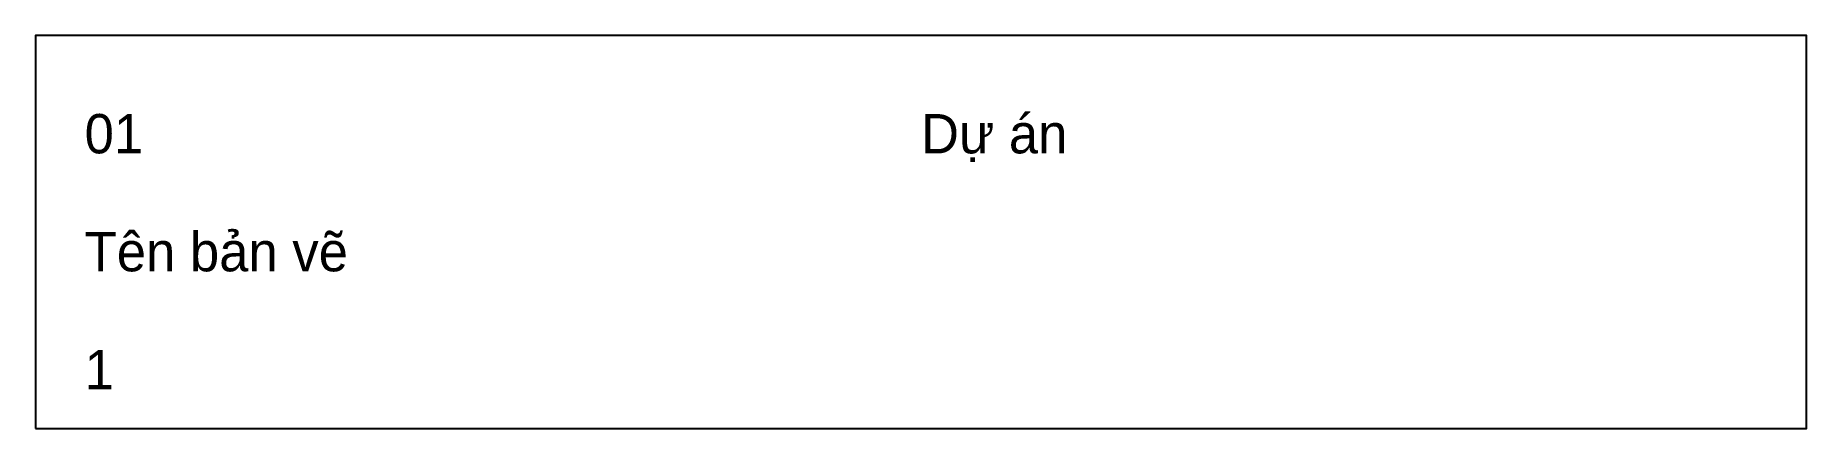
# Paper-space layout 'Layout1' of a CAD drawing. Header units: millimetres. Extents: x 5 to 185, y 5 to 45.
import ezdxf

# ---------------------------------------------------------------- set-up
doc = ezdxf.new("R2010")
doc.units = ezdxf.units.MM
doc.header["$LTSCALE"] = 50
doc.layers.add('KHUNG', color=7, linetype='Continuous')

# ---------------------------------------------------------------- blocks, each defined once
blk = doc.blocks.new('KHUNG_TEN')
at = {"layer": 'KHUNG'}
blk.add_lwpolyline([(0, 0), (180, 0), (180, 40), (0, 40)], close=True, dxfattribs=at)
for tag, p in [('SO_TO', (5, 28)), ('DU_AN', (90, 28)), ('TEN_BAN_VE', (5, 16)), ('TONG_SO_TO', (5, 4))]:
    blk.add_attdef(tag, p, '', height=4, dxfattribs=at)

psp = doc.layouts.get("Layout1")

# ---------------------------------------------------------------- block references
at = {"layer": 'KHUNG'}
psp.add_blockref('KHUNG_TEN', (5, 5), dxfattribs=at).add_auto_attribs({'SO_TO': '01', 'TEN_BAN_VE': 'Tên bản vẽ', 'TONG_SO_TO': '1', 'DU_AN': 'Dự án'})
psp.add_blockref('KHUNG_TEN', (5, 5), dxfattribs=at).add_auto_attribs({'SO_TO': '01', 'TEN_BAN_VE': 'Tên bản vẽ', 'TONG_SO_TO': '1', 'DU_AN': 'Dự án'})

doc.saveas('drawing.dxf')
